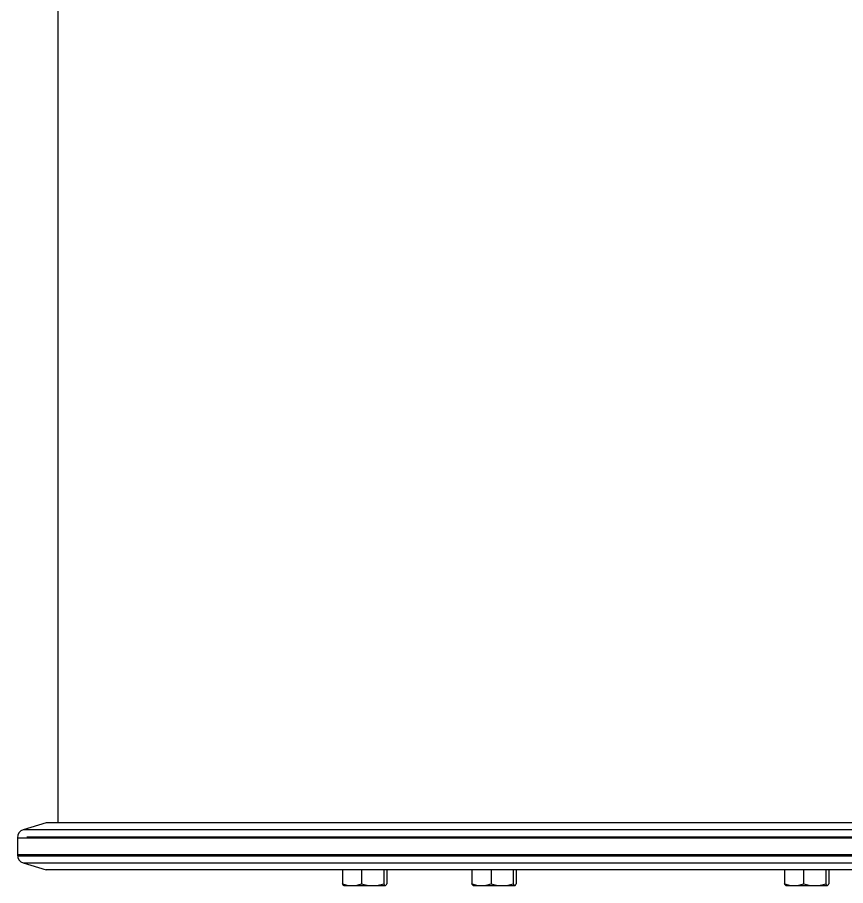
# Model space of a CAD drawing. Header units: millimetres. Extents: x 750 to 8479, y 2174 to 4333.
# Drawn here: x 6146.3 to 6464.9, y 2596.7 to 2930.3 of the extents above; entities that cross this region are included whole.
import ezdxf

# ---------------------------------------------------------------- set-up
doc = ezdxf.new("R2010")
doc.units = ezdxf.units.MM
doc.header["$LTSCALE"] = 153.67
doc.layers.add('00_BUW_DATUM', color=7, linetype='CONTINUOUS')
doc.layers.add('02___PRT_ALL_AXES', color=7, linetype='CONTINUOUS')

msp = doc.modelspace()

# ---------------------------------------------------------------- linework, layer by layer
at = {"layer": '00_BUW_DATUM', "linetype": 'Continuous'}
for p, q in [((6271.35633, 2602.67852), (6271.35633, 2597.38044)), ((6278.71603, 2602.67852), (6278.71603, 2597.38044)), ((6287.23076, 2602.67852), (6287.23076, 2597.38044)), ((6288.38579, 2602.67852), (6288.38579, 2597.38044)), ((6321.14817, 2602.67852), (6321.14817, 2597.38044)), ((6328.50788, 2602.67852), (6328.50788, 2597.38044)), ((6337.02261, 2602.67852), (6337.02261, 2597.38044)), ((6338.17764, 2602.67852), (6338.17764, 2597.38044)), ((6441.35633, 2602.67852), (6441.35633, 2597.38044)), ((6448.71603, 2602.67852), (6448.71603, 2597.38044)), ((6457.23076, 2602.67852), (6457.23076, 2597.38044)), ((6458.38579, 2602.67852), (6458.38579, 2597.38044)), ((6271.87106, 2596.66591), (6271.80778, 2596.70245)), ((6271.87106, 2596.66591), (6287.87106, 2596.66591)), ((6321.66291, 2596.66591), (6321.59963, 2596.70245)), ((6321.66291, 2596.66591), (6337.66291, 2596.66591)), ((6441.87106, 2596.66591), (6441.80778, 2596.70245)), ((6441.87106, 2596.66591), (6457.87106, 2596.66591))]:
    msp.add_line(p, q, dxfattribs=at)
for points, knots in [([(6271.80778, 2596.70245), (6271.71136, 2596.75812), (6271.53814, 2596.98693), (6271.42098, 2597.23117), (6271.35633, 2597.38044)], [0, 0, 0, 0, 0.406322617, 1, 1, 1, 1]), ([(6271.35633, 2597.38044), (6271.94969, 2597.16545), (6273.15593, 2596.80452), (6274.41291, 2596.66591), (6275.03618, 2596.66591)], [0, 0, 0, 0, 0.503128503, 1, 1, 1, 1]), ([(6275.03618, 2596.66591), (6275.65943, 2596.66591), (6276.91641, 2596.80452), (6278.12265, 2597.16544), (6278.71603, 2597.38044)], [0, 0, 0, 0, 0.49686298, 1, 1, 1, 1]), ([(6278.71603, 2597.38044), (6279.40609, 2597.16433), (6280.80771, 2596.80299), (6282.25328, 2596.66591), (6282.97339, 2596.66591)], [0, 0, 0, 0, 0.501039053, 1, 1, 1, 1]), ([(6282.97339, 2596.66591), (6283.6935, 2596.66591), (6285.13907, 2596.803), (6286.54069, 2597.16432), (6287.23076, 2597.38044)], [0, 0, 0, 0, 0.49895236, 1, 1, 1, 1]), ([(6287.23076, 2597.38044), (6287.27418, 2597.28021), (6287.36052, 2597.09818), (6287.51569, 2596.83555), (6287.6917, 2596.66591), (6287.80828, 2596.66591)], [0, 0, 0, 0, 0.346523387, 0.630203901, 1, 1, 1, 1]), ([(6287.93434, 2596.70245), (6288.03076, 2596.75812), (6288.20398, 2596.98693), (6288.32113, 2597.23117), (6288.38579, 2597.38044)], [0, 0, 0, 0, 0.406322617, 1, 1, 1, 1]), ([(6321.59963, 2596.70245), (6321.50321, 2596.75812), (6321.32998, 2596.98693), (6321.21283, 2597.23117), (6321.14817, 2597.38044)], [0, 0, 0, 0, 0.406322617, 1, 1, 1, 1]), ([(6321.14817, 2597.38044), (6321.74154, 2597.16545), (6322.94778, 2596.80452), (6324.20476, 2596.66591), (6324.82802, 2596.66591)], [0, 0, 0, 0, 0.503128503, 1, 1, 1, 1]), ([(6324.82802, 2596.66591), (6325.45128, 2596.66591), (6326.70826, 2596.80452), (6327.9145, 2597.16544), (6328.50788, 2597.38044)], [0, 0, 0, 0, 0.49686298, 1, 1, 1, 1]), ([(6328.50788, 2597.38044), (6329.19794, 2597.16433), (6330.59955, 2596.80299), (6332.04513, 2596.66591), (6332.76524, 2596.66591)], [0, 0, 0, 0, 0.501039053, 1, 1, 1, 1]), ([(6332.76524, 2596.66591), (6333.48534, 2596.66591), (6334.93092, 2596.803), (6336.33253, 2597.16432), (6337.02261, 2597.38044)], [0, 0, 0, 0, 0.49895236, 1, 1, 1, 1]), ([(6337.02261, 2597.38044), (6337.06602, 2597.28021), (6337.15237, 2597.09818), (6337.30754, 2596.83555), (6337.48355, 2596.66591), (6337.60012, 2596.66591)], [0, 0, 0, 0, 0.346523387, 0.630203901, 1, 1, 1, 1]), ([(6337.72618, 2596.70245), (6337.8226, 2596.75812), (6337.99583, 2596.98693), (6338.11298, 2597.23117), (6338.17764, 2597.38044)], [0, 0, 0, 0, 0.406322617, 1, 1, 1, 1]), ([(6441.80778, 2596.70245), (6441.71136, 2596.75812), (6441.53814, 2596.98693), (6441.42098, 2597.23117), (6441.35633, 2597.38044)], [0, 0, 0, 0, 0.406322617, 1, 1, 1, 1]), ([(6441.35633, 2597.38044), (6441.94969, 2597.16545), (6443.15593, 2596.80452), (6444.41291, 2596.66591), (6445.03618, 2596.66591)], [0, 0, 0, 0, 0.503128503, 1, 1, 1, 1]), ([(6445.03618, 2596.66591), (6445.65943, 2596.66591), (6446.91641, 2596.80452), (6448.12265, 2597.16544), (6448.71603, 2597.38044)], [0, 0, 0, 0, 0.49686298, 1, 1, 1, 1]), ([(6448.71603, 2597.38044), (6449.40609, 2597.16433), (6450.80771, 2596.80299), (6452.25328, 2596.66591), (6452.97339, 2596.66591)], [0, 0, 0, 0, 0.501039053, 1, 1, 1, 1]), ([(6452.97339, 2596.66591), (6453.6935, 2596.66591), (6455.13907, 2596.803), (6456.54069, 2597.16432), (6457.23076, 2597.38044)], [0, 0, 0, 0, 0.49895236, 1, 1, 1, 1]), ([(6457.23076, 2597.38044), (6457.27418, 2597.28021), (6457.36052, 2597.09818), (6457.51569, 2596.83555), (6457.6917, 2596.66591), (6457.80828, 2596.66591)], [0, 0, 0, 0, 0.346523387, 0.630203901, 1, 1, 1, 1]), ([(6457.93434, 2596.70245), (6458.03076, 2596.75812), (6458.20398, 2596.98693), (6458.32113, 2597.23117), (6458.38579, 2597.38044)], [0, 0, 0, 0, 0.406322617, 1, 1, 1, 1])]:
    msp.add_open_spline(points, degree=3, knots=knots, dxfattribs=at)
for points in [[(6287.80828, 2596.66591), (6287.85203, 2596.66591), (6287.89645, 2596.68057), (6287.93434, 2596.70245)], [(6337.60012, 2596.66591), (6337.64387, 2596.66591), (6337.6883, 2596.68057), (6337.72618, 2596.70245)], [(6457.80828, 2596.66591), (6457.85203, 2596.66591), (6457.89645, 2596.68057), (6457.93434, 2596.70245)]]:
    msp.add_open_spline(points, degree=3, dxfattribs=at)
at = {"layer": '02___PRT_ALL_AXES', "linetype": 'Continuous'}
for p, q in [((6161.94785, 3060.97852), (6161.94785, 2620.85331)), ((6157.48006, 2620.85331), (6148.61226, 2618.14215)), ((6743.74006, 2620.85331), (6157.48006, 2620.85331)), ((6747.94785, 2618.14215), (6148.61226, 2618.14215)), ((6146.34785, 2615.08197), (6146.34785, 2608.44985)), ((6146.34785, 2615.08197), (6746.34299, 2615.08197)), ((6149.94785, 2615.46591), (6746.59173, 2615.46591)), ((6746.4675, 2608.44985), (6146.34785, 2608.44985)), ((6146.44785, 2608.06591), (6746.64865, 2608.06591)), ((6148.61226, 2605.38967), (6157.48006, 2602.67852)), ((6148.61226, 2605.38967), (6747.97763, 2605.38967)), ((6741.89596, 2602.67852), (6157.48006, 2602.67852))]:
    msp.add_line(p, q, dxfattribs=at)
for centre, start, end in [((6149.54785, 2615.08197), 107, 180), ((6149.54785, 2608.44985), 180, 253)]:
    msp.add_arc(centre, 3.2, start, end, dxfattribs=at)

doc.saveas('drawing.dxf')
